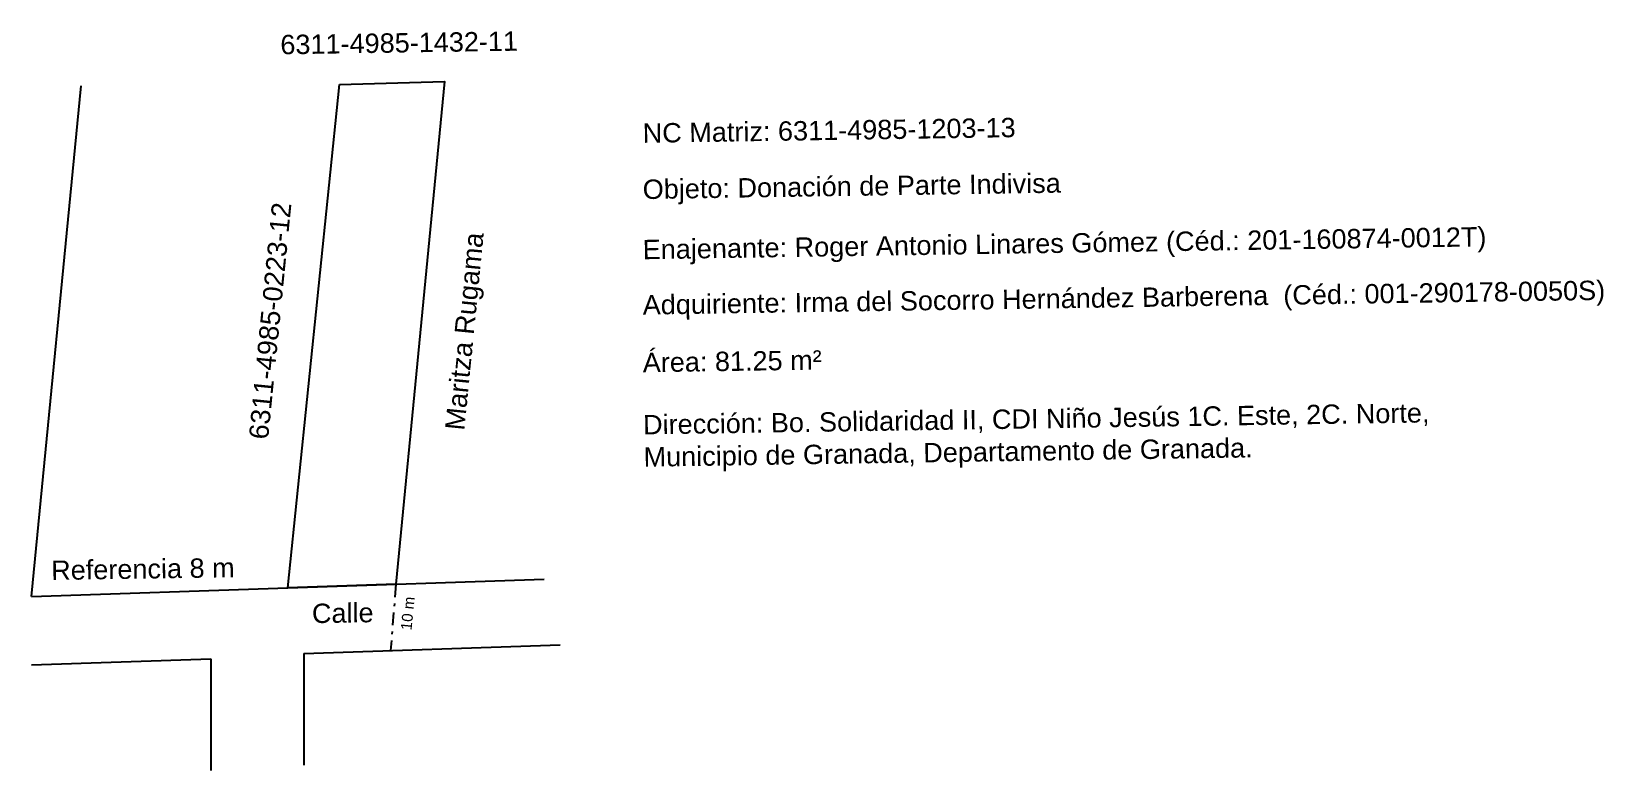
# Model space of a CAD drawing. Header units: metres. Extents: x 614799.1 to 614860.3, y 1319507.7 to 1319536.5.
import ezdxf

# ---------------------------------------------------------------- set-up
doc = ezdxf.new("R2010")
doc.units = ezdxf.units.M
doc.linetypes.add('( Dashdot )', pattern=[1.001, 0.5, -0.25, 0.001, -0.25])
doc.styles.get("Standard").update_dxf_attribs({"font": 'arial.ttf'})

msp = doc.modelspace()

# ---------------------------------------------------------------- linework, layer by layer
at = {"linetype": 'Continuous'}
msp.add_line((614799.051194, 1319514.472332), (614800.987142, 1319534.378414), dxfattribs=at)
msp.add_line((614799.051194, 1319514.472332), (614819.039988, 1319515.141728))
at = {"linetype": '( Dashdot )'}
msp.add_line((614813.257151, 1319514.948069), (614813.048533, 1319512.370526), dxfattribs=at)
at = {"color": 7, "linetype": 'Continuous'}
for p, q in [((614799.051194, 1319511.809681), (614806.047272, 1319512.04397)), ((614806.047272, 1319512.04397), (614806.047272, 1319507.685297)), ((614809.665348, 1319512.25513), (614819.659745, 1319512.589828)), ((614809.665348, 1319512.25513), (614809.665348, 1319507.896457))]:
    msp.add_line(p, q, dxfattribs=at)
at = {"color": 7}
msp.add_3dface([(614811.057601, 1319534.433859), (614815.15577, 1319534.556364), (614813.257151, 1319514.948069), (614809.045591, 1319514.80703)], dxfattribs=at)

# ---------------------------------------------------------------- texts
at = {"linetype": 'Continuous', "attachment_point": 1}
for s, insert, char_height, rotation in [('6311-4985-1432-11', (614808.746925, 1319536.364062), 0.754962, 0.88095714), ('Objeto: Donación de Parte Indivisa', (614822.869339, 1319530.722148), 0.754962, 0.88095714), ('6311-4985-0223-12', (614807.52218, 1319520.646147), 0.754962, 84.34697129), ('Maritza Rugama', (614815.168948, 1319520.999908), 0.754962, 84.34697129), ('Enajenante: Roger Antonio Linares Gómez (Céd.: 201-160874-0012T)', (614822.869339, 1319528.37495), 0.754962, 0.88095714), ('Adquiriente: Irma del Socorro Hernández Barberena  (Céd.: 001-290178-0050S)', (614822.869339, 1319526.21639), 0.754962, 0.88095714), ('Dirección: Bo. Solidaridad II, CDI Niño Jesús 1C. Este, 2C. Norte,\\PMunicipio de Granada, Departamento de Granada.', (614822.883815, 1319521.544977), 0.754962, 0.88095714), ('Referencia 8 m', (614799.815018, 1319515.868976), 0.754962, 0.88095714), ('Calle', (614809.97803, 1319514.187935), 0.754962, 0.88095714), ('10 m', (614813.442914, 1319513.181361), 0.422108, 84.34697129)]:
    msp.add_mtext(s, dxfattribs=dict(at, insert=insert, char_height=char_height, rotation=rotation))
at = {"color": 2, "linetype": 'Continuous', "char_height": 0.754962, "attachment_point": 1, "rotation": 0.88095714}
for s, insert in [('NC Matriz: 6311-4985-1203-13', (614822.869339, 1319532.912867)), ('Área: 81.25 m²', (614822.871605, 1319523.967591))]:
    msp.add_mtext(s, dxfattribs=dict(at, insert=insert))

doc.saveas('drawing.dxf')
